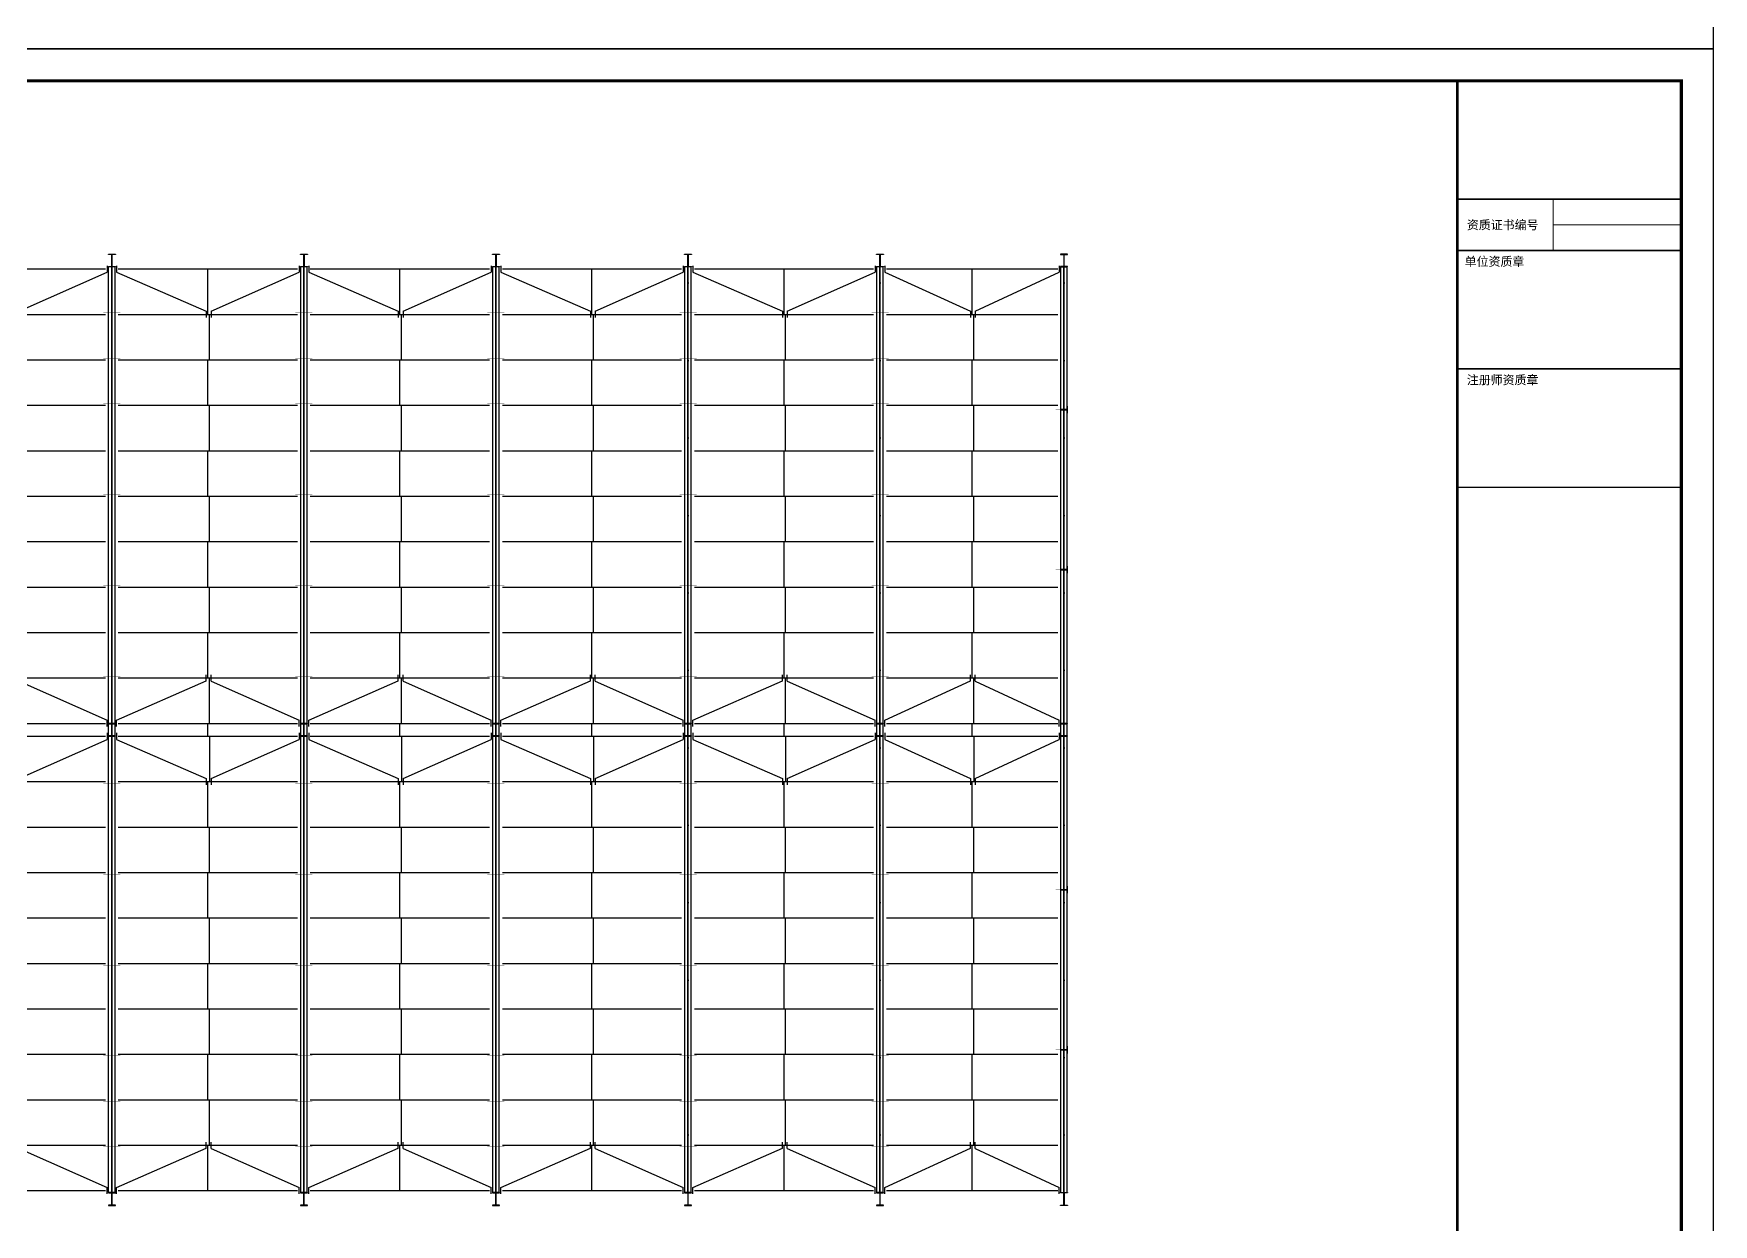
# Model space of a CAD drawing. Extents: x 3335981 to 3441081, y -1122115 to -866695.
# Drawn here: x 3388600 to 3441081, y -1040046 to -1002840 of the extents above; entities that cross this region are included whole.
import ezdxf
from ezdxf.lldxf.tags import DXFTag

# ---------------------------------------------------------------- set-up
doc = ezdxf.new("R2010")
doc.units = 0
doc.header["$LTSCALE"] = 1000
doc.header["$MEASUREMENT"] = 0
doc.linetypes.add('2', pattern=[3800, 3000, -300, 200, -300])
doc.linetypes.add('DOTE', pattern=[2.42, 2, -0.2, 0.02, -0.2])
doc.layers.get('0').update_dxf_attribs({"color": 2})
for name, color, linetype in [('2', 6, 'Continuous'), ('330', 253, '2'), ('DOTE', 1, 'DOTE'), ('E_WINDOW', 4, 'Continuous'), ('PUB_DIM', 3, 'Continuous'), ('PUB_TITLE', 4, 'Continuous')]:
    doc.layers.add(name, color=color, linetype=linetype)
doc.layers.add('图签', color=130, linetype='Continuous', lineweight=20)
doc.styles.add('图签字', font='SimSun.ttf', dxfattribs={"height": 250})
tags = doc.linetypes.add('DASH', pattern=[0.35, 0.25, -0.1]).pattern_tags.tags
tags[6:7] = [DXFTag(74, 4), DXFTag(75, 0), DXFTag(340, '0'), DXFTag(46, 1.0), DXFTag(50, 0.0), DXFTag(44, 0.0), DXFTag(45, 0.0)]
tags[4:5] = [DXFTag(74, 4), DXFTag(75, 0), DXFTag(340, '0'), DXFTag(46, 1.0), DXFTag(50, 0.0), DXFTag(44, 0.0), DXFTag(45, 0.0)]

# ---------------------------------------------------------------- blocks, each defined once
blk = doc.blocks.new('tq')
at = {"color": 4}
for p, q in [((3435159, -1158678), (3435159, -1162678)), ((3438297, -1166138), (3438297, -1172193)), ((3434022, -1167003), (3441022, -1167003)), ((3434022, -1167868), (3441022, -1167868)), ((3434022, -1168733), (3441022, -1168733)), ((3434022, -1169598), (3441022, -1169598)), ((3434022, -1170463), (3441022, -1170463)), ((3434022, -1171328), (3441022, -1171328))]:
    blk.add_line(p, q, dxfattribs=at)
at = {"color": 4, "const_width": 50}
blk.add_lwpolyline([(3441022, -1131344), (3434022, -1131344)], dxfattribs=at)
at = {"layer": '图签', "color": 4}
for p, q in [((3437020, -1126044), (3437020, -1127644)), ((3441022, -1126844), (3437020, -1126844)), ((3434022, -1163543), (3441022, -1163543)), ((3441022, -1164408), (3434022, -1164408)), ((3434022, -1165273), (3441022, -1165273)), ((3435791, -1165273), (3440546, -1165273)), ((3436291, -1166138), (3436291, -1165273)), ((3437831, -1165273), (3437831, -1166138)), ((3438297, -1165273), (3438297, -1166138)), ((3439176, -1165273), (3439176, -1166138)), ((3439642, -1165273), (3439642, -1166138)), ((3440546, -1165273), (3440546, -1166138)), ((3440546, -1165273), (3440546, -1166138)), ((3436291, -1172193), (3436291, -1166138)), ((3440546, -1166138), (3437949, -1166138)), ((3438297, -1166138), (3438297, -1172193)), ((3434022, -1172193), (3441022, -1172193)), ((3437949, -1172193), (3435791, -1172193)), ((3434022, -1173058), (3441022, -1173058)), ((3436291, -1178248), (3436291, -1173058)), ((3436291, -1173058), (3437949, -1173058)), ((3438297, -1173058), (3438297, -1178248)), ((3438297, -1173058), (3438297, -1178248)), ((3434022, -1173923), (3441022, -1173923)), ((3434022, -1174788), (3441022, -1174788)), ((3434022, -1175653), (3441022, -1175653)), ((3434022, -1176518), (3441022, -1176518)), ((3434022, -1177383), (3441022, -1177383)), ((3437949, -1178248), (3436291, -1178248))]:
    blk.add_line(p, q, dxfattribs=at)
at = {"layer": '图签'}
blk.add_line((3436291, -1166138), (3436291, -1162678), dxfattribs=at)
at = {"layer": '图签', "color": 4, "const_width": 80}
blk.add_lwpolyline([(3434022, -1122343), (3441022, -1122343), (3441022, -1179743), (3434022, -1179743), (3434022, -1122343)], close=True, dxfattribs=at)
at = {"layer": '图签', "color": 4, "const_width": 50}
for points in [[(3441022, -1126044), (3434022, -1126044)], [(3441022, -1127644), (3434022, -1127644)], [(3441022, -1135044), (3434022, -1135044)], [(3441022, -1158678), (3434022, -1158678)], [(3441022, -1160178), (3434022, -1160178)], [(3441022, -1162678), (3434022, -1162678)], [(3441022, -1166138), (3434022, -1166138)], [(3434022, -1172193), (3441022, -1172193)], [(3434022, -1172193), (3441022, -1172193)], [(3434022, -1178248), (3441022, -1178248)]]:
    blk.add_lwpolyline(points, dxfattribs=at)
at = {"linetype": 'Continuous', "style": '图签字'}
for s, height, p in [('资质证书编号', 273.4, (3434320, -1126984)), ('单位资质章', 273.4, (3434252, -1128128)), ('注册师资质章', 273.4, (3434318, -1131828)), ('工程', 250, (3434182, -1159295)), ('名称', 250, (3434214, -1159801)), ('图名', 250, (3434276, -1161467)), ('档 案 号', 250, (3434491, -1163264)), ('专业图号', 250, (3434491, -1164112)), ('设计阶段', 250, (3434491, -1164963)), ('日    期', 250, (3434491, -1165828)), ('年', 250, (3437877, -1165859)), ('月', 250, (3439217, -1165859)), ('日', 250, (3440567, -1165859)), ('审    定', 250, (3434491, -1166724)), ('院    审', 250, (3434491, -1167589)), ('项目负责人', 250, (3434340, -1168454)), ('专业负责人', 250, (3434340, -1169319)), ('室    审', 250, (3434491, -1170184)), ('校    对', 250, (3434491, -1171049)), ('设    计', 250, (3434491, -1171914)), ('会   签   栏', 250, (3436609, -1172795)), ('总    图', 250, (3434491, -1173644)), ('建    筑', 250, (3434491, -1174509)), ('结    构', 250, (3434491, -1175374)), ('暖    通', 250, (3434491, -1176239)), ('给 排 水', 250, (3434491, -1177104)), ('电    气', 250, (3434493, -1177969))]:
    blk.add_text(s, height=height, dxfattribs=at).set_placement(p)
at = {"color": 1, "linetype": 'Continuous', "style": '图签字', "width": 0.75}
blk.add_text('本图纸版权归本院所有，不得用于本工程以外的范围', height=270, dxfattribs=at).set_placement((3434190, -1179142))
at = {"layer": 'PUB_DIM', "color": 3, "linetype": 'ByBlock', "style": '图签字', "width": 0.9}
for s, p in [('中韩合资汽车零部件工业园9#车间', (3435366, -1159584)), ('施工图', (3436756, -1164998))]:
    blk.add_text(s, height=280, dxfattribs=at).set_placement(p)
at = {"layer": 'PUB_DIM', "color": 1, "linetype": 'ByBlock', "style": '图签字', "width": 0.9}
for s, p in [('2017', (3436756, -1165871)), ('10', (3438648, -1165871)), ('13', (3439932, -1165871))]:
    blk.add_text(s, height=280, dxfattribs=at).set_placement(p)
blk = doc.blocks.new('中间檩条块')
at = {"layer": '2', "linetype": 'ByBlock', "ltscale": 0.01}
for p, q in [((-2850, 14500), (-2850, 14300)), ((-2850, 14300), (-50, 13075)), ((-2800, 14400), (2800, 14400)), ((0, 12980), (0, 14400)), ((100, 13080), (2850, 14300)), ((2850, 14500), (2850, 14300)), ((-2800, 12980), (2800, 12980)), ((-50, 13080), (-50, 12880)), ((50, 11560), (50, 12980)), ((100, 13080), (100, 12880)), ((-2800, 11560), (2800, 11560)), ((0, 10140), (0, 11560)), ((-2800, 10140), (2800, 10140)), ((50, 8720), (50, 10140)), ((-2800, 8720), (2800, 8720)), ((0, 7300), (0, 8720)), ((-2800, 7300), (2800, 7300)), ((50, 5880), (50, 7300)), ((-2800, 5880), (2800, 5880)), ((0, 4460), (0, 5880)), ((-2800, 4460), (2800, 4460)), ((50, 3040), (50, 4460)), ((-2800, 3040), (2800, 3040)), ((0, 1620), (0, 3040)), ((-2800, 1620), (2800, 1620)), ((-50, 1520), (-50, 1720)), ((50, 200), (50, 1620)), ((100, 1520), (100, 1720)), ((-2850, 300), (-50, 1525)), ((100, 1520), (2850, 300)), ((-2850, 100), (-2850, 300)), ((-2800, 200), (2800, 200)), ((0, -200), (0, 200)), ((2850, 100), (2850, 300)), ((-2850, -100), (-2850, -300)), ((-2850, -300), (-50, -1525)), ((-2800, -200), (2800, -200)), ((50, -200), (50, -1620)), ((100, -1520), (2850, -300)), ((2850, -100), (2850, -300)), ((-50, -1520), (-50, -1720)), ((100, -1520), (100, -1720)), ((-2800, -1620), (2800, -1620)), ((0, -3040), (0, -1620)), ((-2800, -3040), (2800, -3040)), ((50, -4460), (50, -3040)), ((-2800, -4460), (2800, -4460)), ((0, -5880), (0, -4460)), ((-2800, -5880), (2800, -5880)), ((50, -7300), (50, -5880)), ((-2800, -7300), (2800, -7300)), ((0, -8720), (0, -7300)), ((-2800, -8720), (2800, -8720)), ((50, -10140), (50, -8720)), ((-2800, -10140), (2800, -10140)), ((0, -11560), (0, -10140)), ((-2800, -11560), (2800, -11560)), ((50, -12980), (50, -11560)), ((-2850, -14300), (-50, -13075)), ((-2800, -12980), (2800, -12980)), ((-50, -13080), (-50, -12880)), ((0, -14400), (0, -12980)), ((100, -13080), (100, -12880)), ((100, -13080), (2850, -14300)), ((-2850, -14500), (-2850, -14300)), ((-2800, -14400), (2800, -14400)), ((2850, -14500), (2850, -14300))]:
    blk.add_line(p, q, dxfattribs=at)

msp = doc.modelspace()

# ---------------------------------------------------------------- linework, layer by layer
for points in [[(3391155, -1010122), (3391155, -1010132), (3390935, -1010132), (3390935, -1010122), (3391042, -1010122), (3391042, -1009742), (3390935, -1009742), (3390935, -1009732), (3391155, -1009732), (3391155, -1009742), (3391048, -1009742), (3391048, -1010122)], [(3397155, -1010122), (3397155, -1010132), (3396935, -1010132), (3396935, -1010122), (3397042, -1010122), (3397042, -1009742), (3396935, -1009742), (3396935, -1009732), (3397155, -1009732), (3397155, -1009742), (3397048, -1009742), (3397048, -1010122)], [(3403155, -1010122), (3403155, -1010132), (3402935, -1010132), (3402935, -1010122), (3403042, -1010122), (3403042, -1009742), (3402935, -1009742), (3402935, -1009732), (3403155, -1009732), (3403155, -1009742), (3403048, -1009742), (3403048, -1010122)], [(3409155, -1010122), (3409155, -1010132), (3408935, -1010132), (3408935, -1010122), (3409042, -1010122), (3409042, -1009742), (3408935, -1009742), (3408935, -1009732), (3409155, -1009732), (3409155, -1009742), (3409048, -1009742), (3409048, -1010122)], [(3415155, -1010122), (3415155, -1010132), (3414935, -1010132), (3414935, -1010122), (3415042, -1010122), (3415042, -1009742), (3414935, -1009742), (3414935, -1009732), (3415155, -1009732), (3415155, -1009742), (3415048, -1009742), (3415048, -1010122)], [(3420685, -1010122), (3420685, -1010132), (3420905, -1010132), (3420905, -1010122), (3420798, -1010122), (3420798, -1009742), (3420905, -1009742), (3420905, -1009732), (3420685, -1009732), (3420685, -1009742), (3420792, -1009742), (3420792, -1010122)], [(3420695, -1014482), (3420685, -1014482), (3420685, -1014702), (3420695, -1014702), (3420695, -1014595), (3420895, -1014595), (3420895, -1014702), (3420905, -1014702), (3420905, -1014482), (3420895, -1014482), (3420895, -1014589), (3420695, -1014589)], [(3420695, -1019482), (3420685, -1019482), (3420685, -1019702), (3420695, -1019702), (3420695, -1019595), (3420895, -1019595), (3420895, -1019702), (3420905, -1019702), (3420905, -1019482), (3420895, -1019482), (3420895, -1019589), (3420695, -1019589)], [(3391155, -1024402), (3391155, -1024392), (3390935, -1024392), (3390935, -1024402), (3391042, -1024402), (3391042, -1024782), (3390935, -1024782), (3390935, -1024792), (3391155, -1024792), (3391155, -1024782), (3391048, -1024782), (3391048, -1024402)], [(3397155, -1024402), (3397155, -1024392), (3396935, -1024392), (3396935, -1024402), (3397042, -1024402), (3397042, -1024782), (3396935, -1024782), (3396935, -1024792), (3397155, -1024792), (3397155, -1024782), (3397048, -1024782), (3397048, -1024402)], [(3403155, -1024402), (3403155, -1024392), (3402935, -1024392), (3402935, -1024402), (3403042, -1024402), (3403042, -1024782), (3402935, -1024782), (3402935, -1024792), (3403155, -1024792), (3403155, -1024782), (3403048, -1024782), (3403048, -1024402)], [(3409155, -1024402), (3409155, -1024392), (3408935, -1024392), (3408935, -1024402), (3409042, -1024402), (3409042, -1024782), (3408935, -1024782), (3408935, -1024792), (3409155, -1024792), (3409155, -1024782), (3409048, -1024782), (3409048, -1024402)], [(3415155, -1024402), (3415155, -1024392), (3414935, -1024392), (3414935, -1024402), (3415042, -1024402), (3415042, -1024782), (3414935, -1024782), (3414935, -1024792), (3415155, -1024792), (3415155, -1024782), (3415048, -1024782), (3415048, -1024402)], [(3420905, -1024402), (3420905, -1024392), (3420685, -1024392), (3420685, -1024402), (3420792, -1024402), (3420792, -1024782), (3420685, -1024782), (3420685, -1024792), (3420905, -1024792), (3420905, -1024782), (3420798, -1024782), (3420798, -1024402)], [(3420695, -1029482), (3420685, -1029482), (3420685, -1029702), (3420695, -1029702), (3420695, -1029595), (3420895, -1029595), (3420895, -1029702), (3420905, -1029702), (3420905, -1029482), (3420895, -1029482), (3420895, -1029589), (3420695, -1029589)], [(3420695, -1034482), (3420685, -1034482), (3420685, -1034702), (3420695, -1034702), (3420695, -1034595), (3420895, -1034595), (3420895, -1034702), (3420905, -1034702), (3420905, -1034482), (3420895, -1034482), (3420895, -1034589), (3420695, -1034589)], [(3391155, -1039062), (3391155, -1039052), (3390935, -1039052), (3390935, -1039062), (3391042, -1039062), (3391042, -1039442), (3390935, -1039442), (3390935, -1039452), (3391155, -1039452), (3391155, -1039442), (3391048, -1039442), (3391048, -1039062)], [(3397155, -1039062), (3397155, -1039052), (3396935, -1039052), (3396935, -1039062), (3397042, -1039062), (3397042, -1039442), (3396935, -1039442), (3396935, -1039452), (3397155, -1039452), (3397155, -1039442), (3397048, -1039442), (3397048, -1039062)], [(3403155, -1039062), (3403155, -1039052), (3402935, -1039052), (3402935, -1039062), (3403042, -1039062), (3403042, -1039442), (3402935, -1039442), (3402935, -1039452), (3403155, -1039452), (3403155, -1039442), (3403048, -1039442), (3403048, -1039062)], [(3409155, -1039062), (3409155, -1039052), (3408935, -1039052), (3408935, -1039062), (3409042, -1039062), (3409042, -1039442), (3408935, -1039442), (3408935, -1039452), (3409155, -1039452), (3409155, -1039442), (3409048, -1039442), (3409048, -1039062)], [(3415155, -1039062), (3415155, -1039052), (3414935, -1039052), (3414935, -1039062), (3415042, -1039062), (3415042, -1039442), (3414935, -1039442), (3414935, -1039452), (3415155, -1039452), (3415155, -1039442), (3415048, -1039442), (3415048, -1039062)], [(3420685, -1039062), (3420685, -1039052), (3420905, -1039052), (3420905, -1039062), (3420798, -1039062), (3420798, -1039442), (3420905, -1039442), (3420905, -1039452), (3420685, -1039452), (3420685, -1039442), (3420792, -1039442), (3420792, -1039062)]]:
    msp.add_lwpolyline(points, close=True)
at = {"layer": '2', "linetype": 'ByBlock', "ltscale": 0.01}
for p, q in [((3415195, -1010092), (3415195, -1010292)), ((3415245, -1010192), (3420595, -1010192)), ((3417920, -1011612), (3417920, -1010192)), ((3420645, -1010092), (3420645, -1010292)), ((3415195, -1010292), (3417870, -1011517)), ((3418020, -1011512), (3420645, -1010292)), ((3415245, -1011612), (3420595, -1011612)), ((3417870, -1011512), (3417870, -1011712)), ((3417970, -1013032), (3417970, -1011612)), ((3418020, -1011512), (3418020, -1011712)), ((3415245, -1013032), (3420595, -1013032)), ((3417920, -1014452), (3417920, -1013032)), ((3415245, -1014452), (3420595, -1014452)), ((3417970, -1015872), (3417970, -1014452)), ((3415245, -1015872), (3420595, -1015872)), ((3417920, -1017292), (3417920, -1015872)), ((3415245, -1017292), (3420595, -1017292)), ((3417970, -1018712), (3417970, -1017292)), ((3415245, -1018712), (3420595, -1018712)), ((3417920, -1020132), (3417920, -1018712)), ((3415245, -1020132), (3420595, -1020132)), ((3417970, -1021552), (3417970, -1020132)), ((3415245, -1021552), (3420595, -1021552)), ((3417920, -1022972), (3417920, -1021552)), ((3415195, -1024292), (3417870, -1023067)), ((3415245, -1022972), (3420595, -1022972)), ((3417870, -1023072), (3417870, -1022872)), ((3417970, -1024392), (3417970, -1022972)), ((3418020, -1023072), (3418020, -1022872)), ((3418020, -1023072), (3420645, -1024292)), ((3415195, -1024492), (3415195, -1024292)), ((3415245, -1024392), (3420595, -1024392)), ((3417920, -1024792), (3417920, -1024392)), ((3420645, -1024492), (3420645, -1024292)), ((3415195, -1024692), (3415195, -1024892)), ((3415195, -1024892), (3417870, -1026117)), ((3415245, -1024792), (3420595, -1024792)), ((3417970, -1024792), (3417970, -1026212)), ((3418020, -1026112), (3420645, -1024892)), ((3420645, -1024692), (3420645, -1024892)), ((3415245, -1026212), (3420595, -1026212)), ((3417870, -1026112), (3417870, -1026312)), ((3417920, -1027632), (3417920, -1026212)), ((3418020, -1026112), (3418020, -1026312)), ((3415245, -1027632), (3420595, -1027632)), ((3417970, -1029052), (3417970, -1027632)), ((3415245, -1029052), (3420595, -1029052)), ((3417920, -1030472), (3417920, -1029052)), ((3415245, -1030472), (3420595, -1030472)), ((3417970, -1031892), (3417970, -1030472)), ((3415245, -1031892), (3420595, -1031892)), ((3417920, -1033312), (3417920, -1031892)), ((3415245, -1033312), (3420595, -1033312)), ((3417970, -1034732), (3417970, -1033312)), ((3415245, -1034732), (3420595, -1034732)), ((3417920, -1036152), (3417920, -1034732)), ((3415245, -1036152), (3420595, -1036152)), ((3417970, -1037572), (3417970, -1036152)), ((3417870, -1037672), (3417870, -1037472)), ((3418020, -1037672), (3418020, -1037472)), ((3415195, -1038892), (3417870, -1037667)), ((3415245, -1037572), (3420595, -1037572)), ((3417920, -1038992), (3417920, -1037572)), ((3418020, -1037672), (3420645, -1038892)), ((3415195, -1039092), (3415195, -1038892)), ((3415245, -1038992), (3420595, -1038992)), ((3420645, -1039092), (3420645, -1038892))]:
    msp.add_line(p, q, dxfattribs=at)
at = {"layer": '330', "linetype": 'ByBlock', "ltscale": 0.01, "const_width": 10}
for points in [[(3391045, -1011563), (3390780, -1011563)], [(3391045, -1011563), (3391311, -1011563)], [(3397045, -1011563), (3396780, -1011563)], [(3397045, -1011563), (3397311, -1011563)], [(3403045, -1011563), (3402780, -1011563)], [(3403045, -1011563), (3403311, -1011563)], [(3409045, -1011563), (3408780, -1011563)], [(3409045, -1011563), (3409311, -1011563)], [(3415045, -1011563), (3414780, -1011563)], [(3415045, -1011563), (3415311, -1011563)], [(3391045, -1012983), (3390780, -1012983)], [(3391045, -1012983), (3391311, -1012983)], [(3397045, -1012983), (3396780, -1012983)], [(3397045, -1012983), (3397311, -1012983)], [(3403045, -1012983), (3402780, -1012983)], [(3403045, -1012983), (3403311, -1012983)], [(3409045, -1012983), (3408780, -1012983)], [(3409045, -1012983), (3409311, -1012983)], [(3415045, -1012983), (3414780, -1012983)], [(3415045, -1012983), (3415311, -1012983)], [(3391045, -1014403), (3390780, -1014403)], [(3391045, -1014403), (3391311, -1014403)], [(3397045, -1014403), (3396780, -1014403)], [(3397045, -1014403), (3397311, -1014403)], [(3403045, -1014403), (3402780, -1014403)], [(3403045, -1014403), (3403311, -1014403)], [(3409045, -1014403), (3408780, -1014403)], [(3409045, -1014403), (3409311, -1014403)], [(3415045, -1014403), (3414780, -1014403)], [(3415045, -1014403), (3415311, -1014403)], [(3420795, -1014593), (3420530, -1014593)], [(3391045, -1017243), (3390780, -1017243)], [(3391045, -1017243), (3391311, -1017243)], [(3397045, -1017243), (3396780, -1017243)], [(3397045, -1017243), (3397311, -1017243)], [(3403045, -1017243), (3402780, -1017243)], [(3403045, -1017243), (3403311, -1017243)], [(3409045, -1017243), (3408780, -1017243)], [(3409045, -1017243), (3409311, -1017243)], [(3415045, -1017243), (3414780, -1017243)], [(3415045, -1017243), (3415311, -1017243)], [(3420795, -1019593), (3420530, -1019593)], [(3391045, -1020083), (3390780, -1020083)], [(3391045, -1020083), (3391311, -1020083)], [(3397045, -1020083), (3396780, -1020083)], [(3397045, -1020083), (3397311, -1020083)], [(3403045, -1020083), (3402780, -1020083)], [(3403045, -1020083), (3403311, -1020083)], [(3409045, -1020083), (3408780, -1020083)], [(3409045, -1020083), (3409311, -1020083)], [(3415045, -1020083), (3414780, -1020083)], [(3415045, -1020083), (3415311, -1020083)], [(3391045, -1022923), (3390780, -1022923)], [(3391045, -1022923), (3391311, -1022923)], [(3397045, -1022923), (3396780, -1022923)], [(3397045, -1022923), (3397311, -1022923)], [(3403045, -1022923), (3402780, -1022923)], [(3403045, -1022923), (3403311, -1022923)], [(3409045, -1022923), (3408780, -1022923)], [(3409045, -1022923), (3409311, -1022923)], [(3415045, -1022923), (3414780, -1022923)], [(3415045, -1022923), (3415311, -1022923)], [(3391045, -1026262), (3390780, -1026262)], [(3391045, -1026262), (3391311, -1026262)], [(3397045, -1026262), (3396780, -1026262)], [(3397045, -1026262), (3397311, -1026262)], [(3403045, -1026262), (3402780, -1026262)], [(3403045, -1026262), (3403311, -1026262)], [(3409045, -1026262), (3408780, -1026262)], [(3409045, -1026262), (3409311, -1026262)], [(3415045, -1026262), (3414780, -1026262)], [(3415045, -1026262), (3415311, -1026262)], [(3391045, -1029102), (3390780, -1029102)], [(3391045, -1029102), (3391311, -1029102)], [(3397045, -1029102), (3396780, -1029102)], [(3397045, -1029102), (3397311, -1029102)], [(3403045, -1029102), (3402780, -1029102)], [(3403045, -1029102), (3403311, -1029102)], [(3409045, -1029102), (3408780, -1029102)], [(3409045, -1029102), (3409311, -1029102)], [(3415045, -1029102), (3414780, -1029102)], [(3415045, -1029102), (3415311, -1029102)], [(3420795, -1029593), (3420530, -1029593)], [(3391045, -1031942), (3390780, -1031942)], [(3391045, -1031942), (3391311, -1031942)], [(3397045, -1031942), (3396780, -1031942)], [(3397045, -1031942), (3397311, -1031942)], [(3403045, -1031942), (3402780, -1031942)], [(3403045, -1031942), (3403311, -1031942)], [(3409045, -1031942), (3408780, -1031942)], [(3409045, -1031942), (3409311, -1031942)], [(3415045, -1031942), (3414780, -1031942)], [(3415045, -1031942), (3415311, -1031942)], [(3391045, -1034782), (3390780, -1034782)], [(3391045, -1034782), (3391311, -1034782)], [(3397045, -1034782), (3396780, -1034782)], [(3397045, -1034782), (3397311, -1034782)], [(3403045, -1034782), (3402780, -1034782)], [(3403045, -1034782), (3403311, -1034782)], [(3409045, -1034782), (3408780, -1034782)], [(3409045, -1034782), (3409311, -1034782)], [(3415045, -1034782), (3414780, -1034782)], [(3415045, -1034782), (3415311, -1034782)], [(3420799, -1034593), (3420533, -1034593)], [(3391045, -1036202), (3390780, -1036202)], [(3391045, -1036202), (3391311, -1036202)], [(3397045, -1036202), (3396780, -1036202)], [(3397045, -1036202), (3397311, -1036202)], [(3403045, -1036202), (3402780, -1036202)], [(3403045, -1036202), (3403311, -1036202)], [(3409045, -1036202), (3408780, -1036202)], [(3409045, -1036202), (3409311, -1036202)], [(3415045, -1036202), (3414780, -1036202)], [(3415045, -1036202), (3415311, -1036202)], [(3391045, -1037622), (3390780, -1037622)], [(3391045, -1037622), (3391311, -1037622)], [(3397045, -1037622), (3396780, -1037622)], [(3397045, -1037622), (3397311, -1037622)], [(3403045, -1037622), (3402780, -1037622)], [(3403045, -1037622), (3403311, -1037622)], [(3409045, -1037622), (3408780, -1037622)], [(3409045, -1037622), (3409311, -1037622)], [(3415045, -1037622), (3414780, -1037622)], [(3415045, -1037622), (3415311, -1037622)]]:
    msp.add_lwpolyline(points, dxfattribs=at)
at = {"layer": 'DOTE', "linetype": 'DOTE'}
for p, q in [((3391045, -1039452), (3391045, -1009732)), ((3397045, -1039452), (3397045, -1009732)), ((3403045, -1039452), (3403045, -1009732)), ((3409045, -1039452), (3409045, -1009732)), ((3415045, -1039452), (3415045, -1009732)), ((3420795, -1039452), (3420795, -1009732))]:
    msp.add_line(p, q, dxfattribs=at)
at = {"layer": 'E_WINDOW', "linetype": 'ByBlock'}
for p, q in [((3390945, -1039052), (3390945, -1010132)), ((3391145, -1039052), (3391145, -1010132)), ((3396945, -1039052), (3396945, -1010132)), ((3397145, -1039052), (3397145, -1010132)), ((3402945, -1039052), (3402945, -1010132)), ((3403145, -1039052), (3403145, -1010132)), ((3408945, -1039052), (3408945, -1010132)), ((3409145, -1039052), (3409145, -1010132)), ((3414945, -1039052), (3414945, -1010132)), ((3415145, -1039052), (3415145, -1010132)), ((3420695, -1039052), (3420695, -1010132)), ((3420895, -1039052), (3420895, -1010132))]:
    msp.add_line(p, q, dxfattribs=at)
at = {"layer": 'E_WINDOW', "linetype": 'DASH'}
for p, q in [((3391040, -1039052), (3391040, -1010132)), ((3391050, -1039052), (3391050, -1010132)), ((3397040, -1039052), (3397040, -1010132)), ((3397050, -1039052), (3397050, -1010132)), ((3403040, -1039052), (3403040, -1010132)), ((3403050, -1039052), (3403050, -1010132)), ((3409040, -1039052), (3409040, -1010132)), ((3409050, -1039052), (3409050, -1010132)), ((3415040, -1039052), (3415040, -1010132)), ((3415050, -1039052), (3415050, -1010132)), ((3420790, -1039052), (3420790, -1010132)), ((3420800, -1039052), (3420800, -1010132))]:
    msp.add_line(p, q, dxfattribs=at)
at = {"layer": 'PUB_TITLE', "linetype": 'ByBlock'}
for points in [[(3335981, -1003315), (3441081, -1003315), (3441081, -943915), (3335981, -943915)], [(3335981, -1062715), (3441081, -1062715), (3441081, -1003315), (3335981, -1003315)]]:
    msp.add_lwpolyline(points, close=True, dxfattribs=at)
at = {"layer": 'PUB_TITLE', "linetype": 'ByBlock', "const_width": 100}
msp.add_lwpolyline([(3338481, -1061715), (3440081, -1061715), (3440081, -1004315), (3338481, -1004315)], close=True, dxfattribs=at)

# ---------------------------------------------------------------- block references
at = {"linetype": 'ByBlock'}
for name, p in [('tq', (-941, 118028)), ('中间檩条块', (3388045, -1024592)), ('中间檩条块', (3394045, -1024592)), ('中间檩条块', (3400045, -1024592)), ('中间檩条块', (3406045, -1024592)), ('中间檩条块', (3412045, -1024592))]:
    msp.add_blockref(name, p, dxfattribs=at)

doc.saveas('drawing.dxf')
